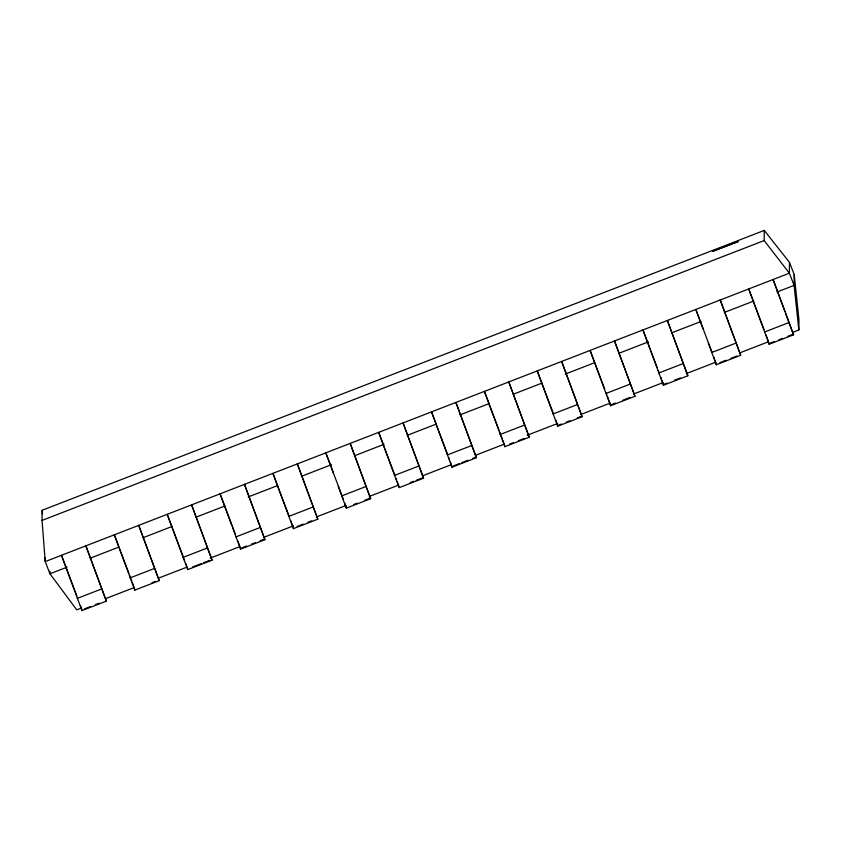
<?xml version="1.0" encoding="UTF-8"?>
<svg xmlns="http://www.w3.org/2000/svg" width="841" height="841" viewBox="0 0 841 841"><rect width="100%" height="100%" fill="white"/><g stroke="black" fill="none" stroke-linecap="round" stroke-linejoin="round"><path stroke-width="1.26" d="M81.63 607.938L76.731 609.841L49.955 573.793L45.225 561.599L42.05 520.411L42.155 510.266L764.269 230.402L789.478 262.381L794.198 274.576L798.95 319.822L798.845 329.977L792.727 332.353M45.267 557.667L45.225 561.599L789.363 273.199L789.478 262.381M49.976 571.176L49.955 573.793L67.08 567.149M106.355 601.136L85.887 545.841L106.355 601.136L81.955 610.598L61.488 555.302L76.815 595.88M81.955 610.598L81.545 608.621M159.212 580.658L138.744 525.352L159.212 580.658L134.823 590.109L114.344 534.813L120.599 551.507M134.823 590.109L134.402 588.132M212.079 560.169L191.611 504.863L212.079 560.169L187.68 569.62L167.212 514.324L183.264 556.826M187.68 569.62L187.511 568.348M264.936 539.68L244.468 484.374L264.936 539.68L240.547 549.131L232.505 527.275M240.547 549.131L240.368 547.859M317.803 519.191L297.336 463.896L317.803 519.191L293.404 528.653L272.936 473.346L279.527 490.944M293.404 528.653L293.414 527.906M330.524 465.052L333.141 472.453M370.66 498.702L350.192 443.407L370.66 498.702L346.271 508.164L338.229 486.298M346.271 508.164L346.271 507.428M383.391 444.563L384.6 448.242M414.928 454.865L403.06 422.918L423.528 478.214L399.128 487.675L378.66 432.369L382.918 443.344M423.528 478.214L415.496 456.358M476.395 457.735L455.917 402.429L476.395 457.735L451.995 467.186L431.517 411.89L436.248 424.085M451.995 467.186L450.482 462.193M529.252 437.246L508.784 381.94L529.252 437.246L504.852 446.697L484.384 391.401L489.115 403.596M504.852 446.697L504.442 444.731M582.119 416.758L561.641 361.451L582.119 416.758L557.72 426.208L537.241 370.913L542.056 383.633M557.72 426.208L556.637 422.371M634.976 396.269L614.508 340.973L634.976 396.269L610.577 405.719L590.109 350.424L595.008 363.428M610.577 405.719L609.862 402.892M687.843 375.78L667.365 320.484L687.843 375.78L663.444 385.241L642.976 329.935L650.324 349.53M663.444 385.241L663.265 383.959M740.7 355.291L720.232 299.995L740.7 355.291L716.301 364.752L708.269 342.886M716.301 364.752L715.586 361.924M748.7 288.957L769.168 344.263L793.568 334.802L773.089 279.506L784.968 311.454M753.42 301.152L753.904 302.844M798.845 329.977L794.093 285.393L789.363 273.199L764.154 240.558L764.269 230.402M769.168 344.263L768.748 342.287M793.568 334.802L785.526 312.947M794.198 274.576L794.093 285.393L776.958 292.037M42.05 520.411L764.154 240.558M90.344 558.14L118.486 547.228M142.97 537.746L172.342 526.361M195.596 517.352L224.968 505.967M248.221 496.947L277.593 485.572M302.077 476.08L331.449 464.695M354.702 455.685L384.074 444.3M407.328 435.291L435.48 424.379M459.964 414.886L489.336 403.512M513.809 394.019L541.961 383.107M565.215 374.098L594.587 362.713M619.071 353.231L648.443 341.845M671.696 332.826L701.068 321.451M724.322 312.431L753.704 301.046M77.225 598.403L101.624 588.952M130.092 577.914L154.481 568.463M182.949 557.425L207.349 547.975M235.816 536.936L260.216 527.486M288.673 516.458L313.073 506.997M341.541 495.969L365.94 486.508M394.397 475.48L418.797 466.019M447.265 454.992L471.664 445.541M500.122 434.503L524.521 425.052M552.989 414.014L577.389 404.563M605.846 393.535L630.245 384.074M658.713 373.047L683.113 363.585M711.57 352.558L735.97 343.096M764.437 332.069L788.837 322.608M106.113 598.456L134.255 587.544M158.739 578.061L186.891 567.149M210.145 558.14L239.517 546.755M263.99 537.262L293.372 525.877M316.626 516.868L345.998 505.483M369.252 496.474L398.623 485.089M423.107 475.607L451.249 464.695M475.733 455.202L503.885 444.3M527.139 435.281L557.73 423.422M580.984 414.413L610.356 403.028M633.62 394.019L662.992 382.634M686.245 373.614L715.617 362.24M740.091 352.747L768.243 341.835M84.405 608.916L90.502 606.55M95.38 604.658L99.038 603.239M151.906 582.75L155.564 581.331M192.568 566.992L201.104 563.68M203.543 562.734L209.651 560.379M240.547 548.395L246.655 546.03M251.533 544.138L255.191 542.729M260.069 540.837L263.727 539.417M297.073 526.487L303.17 524.132M308.048 522.24L311.706 520.821M353.598 504.589L357.257 503.17M364.574 500.332L369.451 498.44M410.114 482.681L413.772 481.262M416.211 480.316L422.319 477.951M453.215 465.977L459.323 463.612M461.762 462.666L467.859 460.3M472.737 458.408L476.395 456.989M509.741 444.069L513.399 442.65M518.277 440.758L524.385 438.392M557.72 425.472L561.389 424.053M566.266 422.161L569.925 420.742M577.241 417.914L580.9 416.495M611.806 404.51L615.465 403.091M622.782 400.263L630.109 397.425M663.444 384.495L667.113 383.086M674.429 380.248L680.527 377.882M719.97 362.597L726.067 360.232M730.945 358.34L737.052 355.974M770.398 343.054L774.056 341.635M778.934 339.743L782.593 338.324M787.47 336.432L793.568 334.066M749.173 290.177L752.947 299.932M330.05 463.833L325.793 452.857L341.845 495.36M764.017 329.546L754.114 303.422M703.181 329.041L702.088 326.14M650.766 350.718L657.084 367.328M604.668 389.005L595.144 363.817M498.944 429.972L489.189 404.122M438.865 431.475L447.57 454.382M279.895 491.911L288.989 515.848M235.396 534.424L220.069 493.835L231.948 525.783M128.915 573.383L120.936 552.4M711.885 351.948L695.833 309.446L701.783 325.32M658.293 370.524L659.018 372.437M606.161 392.926L606.834 394.734M553.294 413.415L542.151 383.916M499.712 431.99L500.437 433.903M438.476 430.445L436.248 424.327M394.713 474.871L384.915 449.062M129.672 575.391L130.397 577.304M501.11 435.701L502.329 438.96M342.529 497.168L343.16 498.86M183.937 558.624L184.578 560.316M131.08 579.113L131.711 580.805M766.056 334.96L767.181 337.966M607.475 396.426L608.59 399.433M448.884 457.882L449.472 459.449M396.027 478.371L396.605 479.938M713.788 357.015L714.314 358.455M660.921 377.504L661.457 378.944M290.881 520.915L291.417 522.356M238.024 541.404L240.127 547.165M132.3 582.371L133.309 585.115M555.733 419.911L556.206 421.215M502.865 440.4L503.349 441.704M397.141 481.378L398.045 483.838M185.693 563.323L186.176 564.626M767.654 339.27L768.085 340.426M714.797 359.759L715.218 360.915M661.93 380.237L662.361 381.404M609.073 400.726L609.494 401.882M344.757 503.17L345.188 504.327M291.901 523.649L292.994 526.676M80.452 605.604L81.241 607.77M503.77 442.86L504.137 443.869M186.597 565.783L187.27 567.654M133.74 586.272L134.097 587.281M662.719 382.413L663.023 383.265M398.413 484.847L399.139 486.939M345.546 505.336L346.093 506.881M42.155 510.266L42.46 514.187M712.726 251.312L737.988 241.619L712.726 251.312"/></g></svg>
